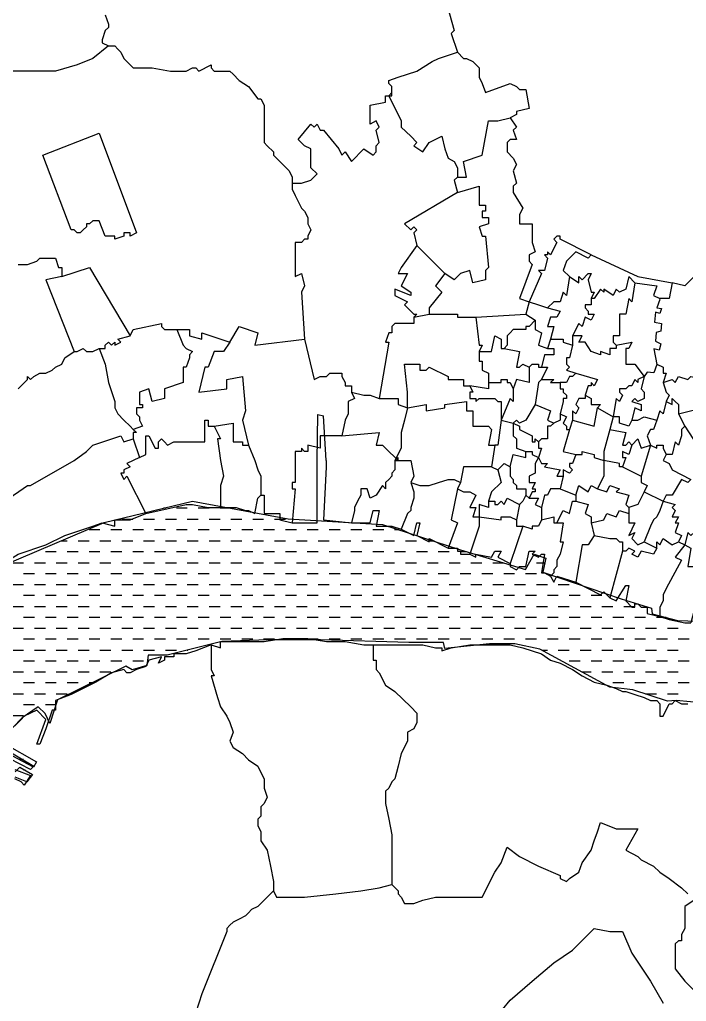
# Model space of a CAD drawing. Extents: x 10 to 391, y 12 to 253.
# Drawn here: x 100.6 to 161.7, y 75.8 to 165.7 of the extents above; entities that cross this region are included whole.
import ezdxf

# ---------------------------------------------------------------- set-up
doc = ezdxf.new("R2010")
doc.units = 0
doc.header["$LTSCALE"] = 0.5
for name, color, linetype in [('LAYER07', 7, 'CONTINUOUS'), ('LAYER08', 7, 'CONTINUOUS'), ('LAYER09', 7, 'CONTINUOUS')]:
    doc.layers.add(name, color=color, linetype=linetype)

# ---------------------------------------------------------------- blocks, each defined once
blk = doc.blocks.new('BASEPARS-G2')
at = {"layer": 'LAYER09', "color": 7, "linetype": 'CONTINUOUS'}
for p, q in [((114, 121.001066), (113.81269, 121.001066)), ((116, 121.001066), (115, 121.001066)), ((118, 121.001066), (117, 121.001066)), ((119.98043, 121.001066), (119, 121.001066)), ((110, 119.998673), (111, 119.998673)), ((112, 119.998673), (113, 119.998673)), ((114, 119.998673), (115, 119.998673)), ((116, 119.998673), (117, 119.998673)), ((118, 119.998673), (119, 119.998673)), ((120, 119.998673), (121, 119.998673)), ((122, 119.998673), (123, 119.998673)), ((124, 119.998673), (125, 119.998673)), ((108, 119.001394), (107, 119.001394)), ((110, 119.001394), (109, 119.001394)), ((112, 119.001394), (111, 119.001394)), ((114, 119.001394), (113, 119.001394)), ((116, 119.001394), (115, 119.001394)), ((118, 119.001394), (117, 119.001394)), ((120, 119.001394), (119, 119.001394)), ((122, 119.001394), (121, 119.001394)), ((124, 119.001394), (123, 119.001394)), ((126, 119.001394), (125, 119.001394)), ((128, 119.001394), (127, 119.001394)), ((130, 119.001394), (129, 119.001394)), ((132, 119.001394), (131, 119.001394)), ((134, 119.001394), (133, 119.001394)), ((135.430467, 119.001394), (135, 119.001394)), ((104.422995, 117.999001), (105, 117.999001)), ((106, 117.999001), (107, 117.999001)), ((108, 117.999001), (109, 117.999001)), ((110, 117.999001), (111, 117.999001)), ((112, 117.999001), (113, 117.999001)), ((114, 117.999001), (115, 117.999001)), ((116, 117.999001), (117, 117.999001)), ((118, 117.999001), (119, 117.999001)), ((120, 117.999001), (121, 117.999001)), ((122, 117.999001), (123, 117.999001)), ((124, 117.999001), (125, 117.999001)), ((126, 117.999001), (127, 117.999001)), ((128, 117.999001), (129, 117.999001)), ((130, 117.999001), (131, 117.999001)), ((132, 117.999001), (133, 117.999001)), ((134, 117.999001), (135, 117.999001)), ((136, 117.999001), (137, 117.999001)), ((138, 117.999001), (138.498994, 117.999001)), ((104, 117.001722), (103, 117.001722)), ((106, 117.001722), (105, 117.001722)), ((108, 117.001722), (107, 117.001722)), ((110, 117.001722), (109, 117.001722)), ((112, 117.001722), (111, 117.001722)), ((114, 117.001722), (113, 117.001722)), ((116, 117.001722), (115, 117.001722)), ((118, 117.001722), (117, 117.001722)), ((120, 117.001722), (119, 117.001722)), ((122, 117.001722), (121, 117.001722)), ((124, 117.001722), (123, 117.001722)), ((126, 117.001722), (125, 117.001722)), ((128, 117.001722), (127, 117.001722)), ((130, 117.001722), (129, 117.001722)), ((132, 117.001722), (131, 117.001722)), ((134, 117.001722), (133, 117.001722)), ((136, 117.001722), (135, 117.001722)), ((138, 117.001722), (137, 117.001722)), ((140, 117.001722), (139, 117.001722)), ((141.603322, 117.001722), (141, 117.001722)), ((100, 115.999329), (101, 115.999329)), ((102, 115.999329), (103, 115.999329)), ((104, 115.999329), (105, 115.999329)), ((106, 115.999329), (107, 115.999329)), ((108, 115.999329), (109, 115.999329)), ((110, 115.999329), (111, 115.999329)), ((112, 115.999329), (113, 115.999329)), ((114, 115.999329), (115, 115.999329)), ((116, 115.999329), (117, 115.999329)), ((118, 115.999329), (119, 115.999329)), ((120, 115.999329), (121, 115.999329)), ((122, 115.999329), (123, 115.999329)), ((124, 115.999329), (125, 115.999329)), ((126, 115.999329), (127, 115.999329)), ((128, 115.999329), (129, 115.999329)), ((130, 115.999329), (131, 115.999329)), ((132, 115.999329), (133, 115.999329)), ((134, 115.999329), (135, 115.999329)), ((136, 115.999329), (137, 115.999329)), ((138, 115.999329), (139, 115.999329)), ((140, 115.999329), (141, 115.999329)), ((142, 115.999329), (143, 115.999329)), ((144, 115.999329), (144.958245, 115.999329)), ((148, 115.999329), (148.758105, 115.999329)), ((102, 115.00205), (101, 115.00205)), ((104, 115.00205), (103, 115.00205)), ((106, 115.00205), (105, 115.00205)), ((108, 115.00205), (107, 115.00205)), ((110, 115.00205), (109, 115.00205)), ((112, 115.00205), (111, 115.00205)), ((114, 115.00205), (113, 115.00205)), ((116, 115.00205), (115, 115.00205)), ((118, 115.00205), (117, 115.00205)), ((120, 115.00205), (119, 115.00205)), ((122, 115.00205), (121, 115.00205)), ((124, 115.00205), (123, 115.00205)), ((126, 115.00205), (125, 115.00205)), ((128, 115.00205), (127, 115.00205)), ((130, 115.00205), (129, 115.00205)), ((132, 115.00205), (131, 115.00205)), ((134, 115.00205), (133, 115.00205)), ((136, 115.00205), (135, 115.00205)), ((138, 115.00205), (137, 115.00205)), ((140, 115.00205), (139, 115.00205)), ((142, 115.00205), (141, 115.00205)), ((144, 115.00205), (143, 115.00205)), ((146, 115.00205), (145, 115.00205)), ((148, 115.00205), (147, 115.00205)), ((100, 113.999657), (101, 113.999657)), ((102, 113.999657), (103, 113.999657)), ((104, 113.999657), (105, 113.999657)), ((106, 113.999657), (107, 113.999657)), ((108, 113.999657), (109, 113.999657)), ((110, 113.999657), (111, 113.999657)), ((112, 113.999657), (113, 113.999657)), ((114, 113.999657), (115, 113.999657)), ((116, 113.999657), (117, 113.999657)), ((118, 113.999657), (119, 113.999657)), ((120, 113.999657), (121, 113.999657)), ((122, 113.999657), (123, 113.999657)), ((124, 113.999657), (125, 113.999657)), ((126, 113.999657), (127, 113.999657)), ((128, 113.999657), (129, 113.999657)), ((130, 113.999657), (131, 113.999657)), ((132, 113.999657), (133, 113.999657)), ((134, 113.999657), (135, 113.999657)), ((136, 113.999657), (137, 113.999657)), ((138, 113.999657), (139, 113.999657)), ((140, 113.999657), (141, 113.999657)), ((142, 113.999657), (143, 113.999657)), ((144, 113.999657), (145, 113.999657)), ((146, 113.999657), (147, 113.999657)), ((148, 113.999657), (149, 113.999657)), ((150, 113.999657), (151, 113.999657)), ((102, 113.002378), (101, 113.002378)), ((104, 113.002378), (103, 113.002378)), ((106, 113.002378), (105, 113.002378)), ((108, 113.002378), (107, 113.002378)), ((110, 113.002378), (109, 113.002378)), ((112, 113.002378), (111, 113.002378)), ((114, 113.002378), (113, 113.002378)), ((116, 113.002378), (115, 113.002378)), ((118, 113.002378), (117, 113.002378)), ((120, 113.002378), (119, 113.002378)), ((122, 113.002378), (121, 113.002378)), ((124, 113.002378), (123, 113.002378)), ((126, 113.002378), (125, 113.002378)), ((128, 113.002378), (127, 113.002378)), ((130, 113.002378), (129, 113.002378)), ((132, 113.002378), (131, 113.002378)), ((134, 113.002378), (133, 113.002378)), ((136, 113.002378), (135, 113.002378)), ((138, 113.002378), (137, 113.002378)), ((140, 113.002378), (139, 113.002378)), ((142, 113.002378), (141, 113.002378)), ((144, 113.002378), (143, 113.002378)), ((146, 113.002378), (145, 113.002378)), ((148, 113.002378), (147, 113.002378)), ((150, 113.002378), (149, 113.002378)), ((152, 113.002378), (151, 113.002378)), ((154, 113.002378), (153, 113.002378)), ((100, 111.999985), (101, 111.999985)), ((102, 111.999985), (103, 111.999985)), ((104, 111.999985), (105, 111.999985)), ((106, 111.999985), (107, 111.999985)), ((108, 111.999985), (109, 111.999985)), ((110, 111.999985), (111, 111.999985)), ((112, 111.999985), (113, 111.999985)), ((114, 111.999985), (115, 111.999985)), ((116, 111.999985), (117, 111.999985)), ((118, 111.999985), (119, 111.999985)), ((120, 111.999985), (121, 111.999985)), ((122, 111.999985), (123, 111.999985)), ((124, 111.999985), (125, 111.999985)), ((126, 111.999985), (127, 111.999985)), ((128, 111.999985), (129, 111.999985)), ((130, 111.999985), (131, 111.999985)), ((132, 111.999985), (133, 111.999985)), ((134, 111.999985), (135, 111.999985)), ((136, 111.999985), (137, 111.999985)), ((138, 111.999985), (139, 111.999985)), ((140, 111.999985), (141, 111.999985)), ((142, 111.999985), (143, 111.999985)), ((144, 111.999985), (145, 111.999985)), ((146, 111.999985), (147, 111.999985)), ((148, 111.999985), (149, 111.999985)), ((150, 111.999985), (151, 111.999985)), ((152, 111.999985), (153, 111.999985)), ((154, 111.999985), (155, 111.999985)), ((156, 111.999985), (157, 111.999985)), ((102, 111.002706), (101, 111.002706)), ((104, 111.002706), (103, 111.002706)), ((106, 111.002706), (105, 111.002706)), ((108, 111.002706), (107, 111.002706)), ((110, 111.002706), (109, 111.002706)), ((112, 111.002706), (111, 111.002706)), ((114, 111.002706), (113, 111.002706)), ((116, 111.002706), (115, 111.002706)), ((118, 111.002706), (117, 111.002706)), ((120, 111.002706), (119, 111.002706)), ((122, 111.002706), (121, 111.002706)), ((124, 111.002706), (123, 111.002706)), ((126, 111.002706), (125, 111.002706)), ((128, 111.002706), (127, 111.002706)), ((130, 111.002706), (129, 111.002706)), ((132, 111.002706), (131, 111.002706)), ((134, 111.002706), (133, 111.002706)), ((136, 111.002706), (135, 111.002706)), ((138, 111.002706), (137, 111.002706)), ((140, 111.002706), (139, 111.002706)), ((142, 111.002706), (141, 111.002706)), ((144, 111.002706), (143, 111.002706)), ((146, 111.002706), (145, 111.002706)), ((148, 111.002706), (147, 111.002706)), ((150, 111.002706), (149, 111.002706)), ((152, 111.002706), (151, 111.002706)), ((154, 111.002706), (153, 111.002706)), ((156, 111.002706), (155, 111.002706)), ((158, 111.002706), (157, 111.002706)), ((159.881518, 111.002706), (159, 111.002706)), ((100, 110.000312), (101, 110.000312)), ((102, 110.000312), (103, 110.000312)), ((104, 110.000312), (105, 110.000312)), ((106, 110.000312), (107, 110.000312)), ((108, 110.000312), (109, 110.000312)), ((110, 110.000312), (111, 110.000312)), ((112, 110.000312), (113, 110.000312)), ((114, 110.000312), (115, 110.000312)), ((116, 110.000312), (117, 110.000312)), ((118, 110.000312), (119, 110.000312)), ((120, 110.000312), (121, 110.000312)), ((122, 110.000312), (123, 110.000312)), ((124, 110.000312), (125, 110.000312)), ((126, 110.000312), (127, 110.000312)), ((128, 110.000312), (129, 110.000312)), ((130, 110.000312), (131, 110.000312)), ((132, 110.000312), (133, 110.000312)), ((134, 110.000312), (135, 110.000312)), ((136, 110.000312), (137, 110.000312)), ((138, 110.000312), (139, 110.000312)), ((140, 110.000312), (141, 110.000312)), ((142, 110.000312), (143, 110.000312)), ((144, 110.000312), (145, 110.000312)), ((146, 110.000312), (147, 110.000312)), ((148, 110.000312), (149, 110.000312)), ((150, 110.000312), (151, 110.000312)), ((152, 110.000312), (153, 110.000312)), ((154, 110.000312), (155, 110.000312)), ((156, 110.000312), (157, 110.000312)), ((158, 110.000312), (159, 110.000312)), ((160, 110.000312), (161, 110.000312)), ((102, 109.003033), (101, 109.003033)), ((104, 109.003033), (103, 109.003033)), ((106, 109.003033), (105, 109.003033)), ((108, 109.003033), (107, 109.003033)), ((110, 109.003033), (109, 109.003033)), ((112, 109.003033), (111, 109.003033)), ((114, 109.003033), (113, 109.003033)), ((116, 109.003033), (115, 109.003033)), ((118, 109.003033), (117, 109.003033)), ((120, 109.003033), (119, 109.003033)), ((122, 109.003033), (121, 109.003033)), ((124, 109.003033), (123, 109.003033)), ((126, 109.003033), (125, 109.003033)), ((128, 109.003033), (127, 109.003033)), ((130, 109.003033), (129, 109.003033)), ((132, 109.003033), (131, 109.003033)), ((134, 109.003033), (133, 109.003033)), ((136, 109.003033), (135, 109.003033)), ((138, 109.003033), (137, 109.003033)), ((140, 109.003033), (139, 109.003033)), ((142, 109.003033), (141, 109.003033)), ((144, 109.003033), (143, 109.003033)), ((146, 109.003033), (145, 109.003033)), ((148, 109.003033), (147, 109.003033)), ((150, 109.003033), (149, 109.003033)), ((152, 109.003033), (151, 109.003033)), ((154, 109.003033), (153, 109.003033)), ((156, 109.003033), (155, 109.003033)), ((158, 109.003033), (157, 109.003033)), ((160, 109.003033), (159, 109.003033)), ((162, 109.003033), (161, 109.003033)), ((100, 108.00064), (101, 108.00064)), ((102, 108.00064), (103, 108.00064)), ((104, 108.00064), (105, 108.00064)), ((106, 108.00064), (107, 108.00064)), ((108, 108.00064), (109, 108.00064)), ((110, 108.00064), (111, 108.00064)), ((112, 108.00064), (113, 108.00064)), ((114, 108.00064), (115, 108.00064)), ((116, 108.00064), (116.047601, 108.00064)), ((148.481938, 108.00064), (149, 108.00064)), ((150, 108.00064), (151, 108.00064)), ((152, 108.00064), (153, 108.00064)), ((154, 108.00064), (155, 108.00064)), ((156, 108.00064), (157, 108.00064)), ((158, 108.00064), (159, 108.00064)), ((160, 108.00064), (161, 108.00064)), ((102, 107.003361), (101, 107.003361)), ((104, 107.003361), (103, 107.003361)), ((106, 107.003361), (105, 107.003361)), ((108, 107.003361), (107, 107.003361)), ((110, 107.003361), (109, 107.003361)), ((112, 107.003361), (111, 107.003361)), ((152, 107.003361), (151, 107.003361)), ((154, 107.003361), (153, 107.003361)), ((156, 107.003361), (155, 107.003361)), ((158, 107.003361), (157, 107.003361)), ((160, 107.003361), (159, 107.003361)), ((162, 107.003361), (161, 107.003361)), ((100, 106.000968), (101, 106.000968)), ((102, 106.000968), (103, 106.000968)), ((104, 106.000968), (105, 106.000968)), ((106, 106.000968), (107, 106.000968)), ((108, 106.000968), (109, 106.000968)), ((152.148828, 106.000968), (153, 106.000968)), ((154, 106.000968), (155, 106.000968)), ((156, 106.000968), (157, 106.000968)), ((158, 106.000968), (159, 106.000968)), ((160, 106.000968), (161, 106.000968)), ((102, 104.998575), (101, 104.998575)), ((104, 104.998575), (103, 104.998575)), ((106, 104.998575), (105, 104.998575)), ((107.256269, 104.998575), (107, 104.998575)), ((154, 104.998575), (153.989945, 104.998575)), ((156, 104.998575), (155, 104.998575)), ((158, 104.998575), (157, 104.998575)), ((160, 104.998575), (159, 104.998575)), ((162, 104.998575), (161, 104.998575)), ((100, 104.001296), (101, 104.001296)), ((102, 104.001296), (103, 104.001296)), ((104, 104.001296), (105, 104.001296)), ((158, 104.001296), (159, 104.001296)), ((160, 104.001296), (161, 104.001296)), ((102, 102.998903), (101, 102.998903)), ((103.962716, 102.998903), (103, 102.998903)), ((100, 102.001624), (101, 102.001624)), ((100.571993, 98.002279), (101, 98.002279)), ((101.160128, 96.999886), (101, 96.999886))]:
    blk.add_line(p, q, dxfattribs=at)

msp = doc.modelspace()

# ---------------------------------------------------------------- linework, layer by layer
at = {"layer": 'LAYER07', "color": 7, "linetype": 'CONTINUOUS'}
for points in [[(127.908043, 125.358353), (127.975426, 129.578674)], [(127.975189, 129.573868), (128.473251, 129.44281)], [(128.716599, 125.358353), (128.480774, 129.453629)], [(125.625, 119.650002), (127.900002, 119.650002), (127.900002, 125.349998), (127.908241, 125.349998)], [(127.909126, 125.349785), (127.907112, 125.362877)], [(128.717484, 125.361008), (128.719498, 124.738113)], [(128.719193, 124.742332), (128.475006, 119.925003), (131.050003, 119.650002)], [(119.050003, 121.074997), (120.474998, 121.074997), (121.324997, 120.775002), (121.625, 120.775002), (122.199997, 120.5), (122.474998, 121.925003), (122.75, 122.199997)], [(122.75, 122.199997), (123.050003, 122.199997), (123.050003, 120.5), (124.474998, 120.5), (124.474998, 119.925003), (125.625, 119.650002)], [(91.349998, 112.5), (92.775002, 113.349998), (93.650002, 113.925003), (94.775002, 114.5), (95.925003, 115.074997), (97.074997, 115.349998), (97.925003, 115.349998), (99.625, 116.224998), (100.5, 116.775002), (103.050003, 117.650002), (104.775002, 118.5), (107.349998, 119.349998), (108.199997, 119.650002), (109.349998, 119.349998), (109.349998, 119.925003), (109.900002, 119.925003), (110.775002, 119.925003), (112.199997, 120.5)], [(112.199997, 120.5), (115.900002, 121.349998), (116.474998, 121.349998), (117.900002, 121.074997), (119.050003, 121.074997)], [(131.050003, 119.650002), (132.75, 119.650002), (133.050003, 120.775002), (133.600006, 120.775002), (133.324997, 119.349998), (134.75, 119.349998), (135.600006, 119.074997)], [(135.600006, 119.074997), (136.75, 118.5), (137.024994, 119.650002), (137.324997, 119.650002), (137.024994, 118.5), (138.175003, 117.925003), (138.175003, 118.224998), (139.899994, 117.349998)], [(139.899994, 117.349998), (140.75, 117.349998), (140.75, 117.074997), (141.024994, 117.074997), (141.024994, 116.775002), (141.899994, 116.775002)], [(141.899994, 116.775002), (142.449997, 116.5), (142.449997, 116.775002), (143.875, 116.5), (144.175003, 117.074997), (144.75, 117.074997), (144.449997, 116.5), (145.600006, 115.925003)], [(145.600006, 115.925003), (145.600006, 115.650002), (146.175003, 115.349998), (146.449997, 115.650002), (147.024994, 115.650002), (147.324997, 117.074997), (147.875, 117.074997), (147.600006, 116.775002), (148.175003, 116.5), (148.449997, 116.775002), (148.75, 116.775002), (148.449997, 115.074997), (148.75, 115.074997), (149.300003, 114.775002)], [(149.300003, 114.775002), (149.600006, 114.224998), (149.875, 114.775002), (151.600006, 114.224998)], [(151.600006, 114.224998), (153.875, 113.074997), (154.175003, 113.349998), (154.449997, 113.074997), (154.725006, 112.800003)], [(154.725006, 112.800003), (155.300003, 112.5), (156.175003, 113.925003), (156.449997, 113.925003), (156.175003, 112.5), (156.725006, 111.925003), (157.024994, 111.925003), (157.024994, 112.224998), (157.300003, 112.224998), (157.600006, 111.925003), (157.875, 111.925003), (158.149994, 111.925003), (158.149994, 111.349998), (159.300003, 111.074997), (160.149994, 110.800003), (161.600006, 110.5), (162.149994, 110.5)], [(118.199997, 108.5), (119.050003, 108.224998), (119.050003, 108.800003), (121.324997, 108.800003), (123.050003, 108.800003), (124.75, 109.074997), (127.050003, 109.074997), (128.75, 108.800003), (130.475006, 108.800003), (132.175003, 108.5), (133.050003, 108.5)], [(118.199997, 108.5), (116.775002, 107.925003), (115.900002, 107.650002), (114.775002, 107.650002), (114.775002, 107.375), (113.900002, 107.375), (113.900002, 107.074997), (113.349998, 106.800003), (113.625, 107.375), (112.474998, 107.074997), (112.199997, 106.5), (111.349998, 106.224998), (110.775002, 105.925003), (110.474998, 105.925003), (110.199997, 106.224998), (109.050003, 105.925003), (107.625, 105.074997), (106.474998, 104.5), (105.349998, 103.949997), (103.925003, 103.375), (103.925003, 102.5), (103.625, 102.5), (103.050003, 100.800003), (102.5, 99.375), (102.199997, 99.375), (103.050003, 101.650002), (102.199997, 102.5), (101.625, 102.224998), (101.050003, 101.949997), (100.775002, 101.650002), (100.199997, 101.074997)], [(133.050003, 108.5), (134.475006, 108.5), (135.600006, 108.5), (136.475006, 108.5), (137.600006, 108.5), (138.75, 108.224998), (139.324997, 108.224998), (139.324997, 107.925003), (140.175003, 108.224998), (141.899994, 108.5), (143.600006, 108.5), (145.024994, 108.5), (145.600006, 108.5), (146.75, 108.224998), (147.600006, 107.925003), (148.449997, 107.650002), (149.300003, 107.074997), (150.175003, 106.800003), (151.300003, 106.224998), (152.175003, 105.650002), (153.300003, 105.074997), (154.449997, 104.800003), (155.300003, 104.5), (155.875, 104.224998), (156.175003, 104.224998), (157.024994, 103.949997), (157.875, 103.650002), (158.449997, 103.375), (159.024994, 103.375), (159.300003, 103.074997), (159.300003, 102.5), (159.300003, 102.224998), (159.300003, 101.949997), (159.600006, 101.949997), (160.149994, 103.074997), (160.449997, 103.074997), (160.725006, 103.375), (161.300003, 103.074997), (161.875, 103.074997)], [(99.074997, 99.074997), (101.925003, 97.375), (101.625, 97.074997), (98.775002, 98.525002)], [(100.199997, 97.074997), (101.625, 96.525002), (101.050003, 95.650002), (100.775002, 95.949997), (100.199997, 96.224998)]]:
    msp.add_lwpolyline(points, dxfattribs=at)
at = {"layer": 'LAYER08', "color": 7, "linetype": 'CONTINUOUS'}
for p, q in [((147.324997, 139.899994), (147.024994, 138.774994)), ((136.75, 138.475006), (138.175003, 138.774994)), ((149.300003, 136.475006), (149.024994, 135.625)), ((161.024994, 129.625), (164.449997, 130.5)), ((153.600006, 130.199997), (155.024994, 129.350006)), ((151.300003, 129.050003), (151.024994, 128.199997)), ((155.024994, 129.350006), (154.725006, 128.199997)), ((158.449997, 126.775002), (157.600006, 123.925003)), ((141.024994, 123.349998), (140.75, 122.775002)), ((150.449997, 123.925003), (150.175003, 122.775002)), ((150.175003, 122.775002), (151.600006, 122.199997)), ((157.875, 122.5), (159.600006, 121.650002)), ((151.600006, 122.199997), (151.600006, 121.650002)), ((157.875, 117.925003), (159.024994, 117.349998)), ((155.875, 117.074997), (154.725006, 112.800003))]:
    msp.add_line(p, q, dxfattribs=at)
for points in [[(133.899994, 184.725006), (135.324997, 181.875), (135.899994, 181.024994), (136.75, 177.600006), (139.024994, 169.899994), (140.449997, 164.75), (140.175003, 164.475006), (140.75, 162.75)], [(108.474998, 166.175003), (108.775002, 165.324997), (108.775002, 165.024994), (108.474998, 164.75), (108.199997, 163.899994), (108.199997, 163.600006), (108.775002, 163.324997)], [(108.775002, 163.324997), (107.349998, 162.175003), (105.925003, 161.600006), (103.925003, 161.024994), (101.349998, 161.024994), (99.074997, 161.024994)], [(108.775002, 163.324997), (109.349998, 163.324997), (109.625, 163.024994), (109.900002, 162.75), (110.199997, 162.175003), (110.775002, 161.600006), (111.050003, 161.324997), (112.775002, 161.324997), (114.474998, 161.024994), (115.900002, 161.024994), (116.474998, 161.324997), (116.775002, 161.324997), (117.050003, 161.024994), (118.199997, 161.600006), (118.199997, 161.324997), (118.474998, 161.024994), (118.775002, 161.024994), (119.324997, 161.024994), (119.900002, 161.024994), (120.199997, 160.75), (120.75, 160.175003), (121.625, 159.600006), (122.474998, 158.475006), (122.75, 158.475006), (123.050003, 157.899994), (123.050003, 157.600006), (123.050003, 157.324997), (123.050003, 157.050003), (123.050003, 156.75), (123.050003, 156.475006), (123.050003, 156.175003), (123.050003, 155.899994), (123.050003, 155.625), (123.050003, 155.050003), (123.050003, 154.475006), (123.324997, 154.175003), (123.900002, 153.625), (123.900002, 153.324997), (124.474998, 152.75), (125.050003, 152.175003), (125.324997, 151.899994), (125.625, 151.324997), (125.625, 150.75), (125.625, 150.199997), (125.900002, 149.625), (126.474998, 148.475006), (126.75, 148.199997), (127.050003, 147.625), (127.050003, 147.050003), (127.324997, 146.475006), (127.050003, 145.899994), (127.050003, 145.625), (126.75, 145.625), (126.474998, 145.324997), (126.175003, 145.324997), (125.900002, 145.324997), (125.900002, 142.199997), (126.474998, 142.475006), (126.75, 141.350006), (126.474998, 140.774994), (126.75, 136.475006)], [(134.475006, 158.75), (134.75, 159.050003), (134.75, 159.324997), (134.75, 159.600006), (134.475006, 159.899994), (134.475006, 160.175003), (135.324997, 160.475006), (137.024994, 161.024994), (138.449997, 161.899994), (139.024994, 162.175003), (140.75, 162.75)], [(140.75, 162.75), (141.324997, 162.175003), (141.600006, 162.175003), (142.175003, 161.899994), (142.75, 161.324997), (142.75, 160.475006), (143.024994, 159.899994), (143.324997, 159.050003), (145.600006, 159.899994), (146.175003, 159.600006), (146.449997, 159.324997), (147.024994, 159.324997), (147.324997, 157.600006), (146.175003, 157.324997), (146.175003, 157.050003), (145.600006, 156.75)], [(125.625, 150.75), (126.474998, 150.75), (127.324997, 151.050003), (127.900002, 151.625), (127.324997, 152.175003), (127.324997, 153.324997), (127.324997, 153.899994), (126.75, 154.175003), (126.175003, 154.75), (127.324997, 156.175003), (127.625, 155.899994), (127.900002, 156.175003), (128.175003, 155.625), (128.475006, 155.625), (129.899994, 153.899994), (130.175003, 153.324997), (130.475006, 153.625), (131.050003, 152.75), (132.175003, 153.899994), (133.050003, 153.324997), (133.324997, 153.625), (133.324997, 154.175003), (133.600006, 154.475006), (133.324997, 155.625), (133.600006, 155.899994), (133.324997, 156.475006), (132.75, 156.175003), (132.75, 157.899994), (134.175003, 158.175003), (134.175003, 158.75), (134.75, 158.75), (134.75, 159.050003), (134.475006, 158.75), (135.600006, 156.475006), (135.600006, 156.175003), (135.600006, 155.899994), (136.475006, 155.050003), (137.024994, 154.475006), (136.75, 154.175003), (137.600006, 153.625), (138.175003, 154.475006), (139.324997, 155.050003), (139.600006, 153.899994), (139.899994, 153.050003), (140.449997, 152.75), (140.75, 152.175003), (140.75, 151.625), (140.75, 151.324997)], [(140.75, 151.324997), (141.600006, 151.324997), (141.324997, 152.75), (143.024994, 153.324997), (143.600006, 156.475006), (144.449997, 156.475006), (145.600006, 156.75), (146.175003, 155.899994), (145.875, 155.625), (146.175003, 154.75), (145.875, 154.75), (145.600006, 154.75), (145.324997, 154.475006), (145.324997, 154.175003), (145.324997, 153.625), (145.875, 153.050003), (146.175003, 152.475006), (145.875, 151.899994), (146.175003, 150.75), (145.875, 150.475006), (145.875, 149.899994), (146.75, 148.475006), (146.449997, 147.899994), (146.449997, 147.050003), (147.600006, 147.050003), (147.600006, 145.324997), (147.875, 144.475006), (147.324997, 144.199997), (147.324997, 143.625), (147.600006, 143.324997), (146.449997, 140.199997), (147.324997, 139.899994)], [(140.75, 151.324997), (140.449997, 151.050003), (140.75, 149.899994)], [(140.75, 149.899994), (142.75, 150.475006), (142.75, 148.75), (143.324997, 148.75), (143.324997, 148.199997), (143.024994, 148.199997), (143.024994, 147.625), (143.600006, 147.625), (143.600006, 147.050003), (142.75, 146.75), (143.024994, 145.899994), (143.324997, 145.899994), (143.600006, 143.050003), (143.324997, 142.774994), (143.324997, 141.899994), (142.175003, 141.625), (141.899994, 142.774994), (141.024994, 142.475006), (140.449997, 141.899994), (139.600006, 142.475006)], [(140.75, 149.899994), (135.899994, 147.050003), (136.475006, 146.475006), (136.75, 146.75), (137.024994, 146.475006), (136.75, 146.199997), (137.024994, 145.050003), (139.600006, 142.475006)], [(168.725006, 146.475006), (164.725006, 148.199997), (163.024994, 142.774994), (162.725006, 142.475006), (162.149994, 141.899994), (161.600006, 141.350006), (160.449997, 141.625)], [(153.024994, 144.199997), (150.175003, 145.625), (150.175003, 145.899994), (149.875, 145.899994), (149.600006, 145.625), (149.875, 145.324997), (149.300003, 144.199997), (149.024994, 144.475006), (149.024994, 144.199997), (148.75, 144.199997), (149.024994, 143.899994), (148.75, 142.774994), (148.449997, 142.774994), (148.175003, 142.774994), (148.449997, 142.475006), (147.324997, 139.899994)], [(137.024994, 145.050003), (135.600006, 143.050003), (135.324997, 142.475006), (136.175003, 142.475006), (135.600006, 141.350006), (136.475006, 140.774994), (136.475006, 140.475006), (135.024994, 141.050003), (135.024994, 140.475006), (136.175003, 139.899994), (135.899994, 139.625), (136.75, 138.774994), (137.024994, 138.774994), (136.75, 138.475006)], [(100.5, 143.324997), (101.349998, 143.324997), (102.199997, 143.625), (102.5, 143.899994), (103.925003, 143.899994), (104.199997, 143.050003), (104.5, 143.050003), (104.5, 142.199997)], [(153.024994, 144.199997), (152.725006, 143.899994), (151.600006, 144.475006), (150.75, 143.625), (150.449997, 142.774994), (151.024994, 142.199997)], [(153.024994, 144.199997), (157.300003, 142.199997), (160.449997, 141.625)], [(104.5, 142.199997), (107.050003, 143.050003), (110.775002, 136.774994), (111.050003, 137.350006), (113.625, 137.899994), (113.625, 137.625), (113.900002, 137.350006), (115.050003, 137.350006), (116.199997, 137.350006), (116.199997, 136.774994), (117.324997, 136.475006), (117.324997, 137.050003), (119.900002, 136.199997), (120.75, 137.625), (122.474998, 137.050003), (122.199997, 135.925003), (126.75, 136.475006)], [(104.5, 142.199997), (103.050003, 141.899994), (105.625, 135.350006)], [(139.600006, 142.475006), (138.75, 141.350006), (139.324997, 140.774994), (138.175003, 139.350006), (138.175003, 138.774994)], [(151.024994, 142.199997), (150.75, 140.475006), (150.449997, 140.774994), (150.175003, 139.899994), (149.600006, 139.899994), (149.024994, 139.350006), (150.175003, 139.050003), (149.875, 138.475006), (149.300003, 138.475006), (149.024994, 137.625), (149.600006, 137.625), (149.300003, 136.475006)], [(151.024994, 142.199997), (151.875, 141.625), (151.875, 142.199997), (152.175003, 141.899994), (152.725006, 142.475006), (153.024994, 142.475006), (152.725006, 141.899994), (153.024994, 140.774994), (153.300003, 140.774994), (153.024994, 140.199997), (153.024994, 139.625), (152.449997, 139.625), (152.449997, 139.350006), (152.725006, 139.050003), (152.725006, 138.774994), (153.300003, 138.774994), (153.024994, 138.199997), (152.449997, 138.475006), (152.175003, 137.625), (151.875, 137.899994), (151.300003, 136.774994), (151.300003, 135.925003)], [(157.024994, 141.625), (156.449997, 142.199997), (156.175003, 141.050003), (155.600006, 140.774994), (155.300003, 141.050003), (155.024994, 140.475006), (154.175003, 141.050003), (154.175003, 140.774994), (153.875, 141.050003), (153.300003, 140.199997), (153.024994, 140.199997)], [(157.024994, 141.625), (156.725006, 139.899994), (156.449997, 140.199997), (156.175003, 138.774994), (155.600006, 138.774994), (155.600006, 136.774994), (155.024994, 136.774994), (155.024994, 136.199997), (155.300003, 135.925003)], [(157.024994, 141.625), (159.024994, 141.350006), (158.725006, 140.475006), (159.300003, 140.199997)], [(160.449997, 141.625), (160.149994, 140.199997), (159.600006, 140.199997), (159.300003, 140.199997)], [(147.324997, 139.899994), (148.175003, 139.625), (149.024994, 139.350006)], [(159.317444, 140.112289), (159.038971, 139.337082), (159.45668, 139.272491), (159.317444, 138.820297), (158.899734, 138.949493), (158.830124, 138.04509), (159.45668, 137.915894), (159.387054, 137.205307), (158.96936, 137.076096), (158.899734, 136.300903), (159.387054, 136.042511), (159.247818, 135.461105), (158.760498, 135.590302), (159.038971, 134.169113), (158.760498, 133.393921), (158.133942, 133.458527), (157.876175, 133.05014)], [(136.75, 138.475006), (136.75, 137.899994), (135.024994, 137.899994), (134.75, 137.625), (134.75, 137.050003), (134.475006, 137.050003), (134.175003, 136.199997), (134.475006, 136.199997), (133.600006, 131.050003)], [(138.175003, 138.774994), (140.75, 138.774994), (140.75, 138.475006), (142.449997, 138.475006), (142.75, 135.925003), (143.024994, 135.925003), (142.75, 135.350006), (142.75, 134.475006), (143.024994, 134.475006), (143.024994, 133.625), (143.600006, 133.350006), (143.600006, 132.5), (143.600006, 131.925003), (141.899994, 132.199997)], [(142.449997, 138.475006), (147.024994, 138.774994), (147.875, 138.199997), (147.324997, 137.625), (147.024994, 137.625), (147.024994, 137.350006), (146.449997, 137.350006), (146.175003, 137.350006), (145.875, 137.350006), (145.600006, 137.050003), (145.324997, 136.774994), (145.324997, 136.475006), (145.324997, 135.925003), (145.024994, 135.625)], [(147.875, 138.199997), (147.875, 137.350006), (148.449997, 137.050003), (148.175003, 135.925003), (149.024994, 135.625), (149.600006, 135.625), (149.600006, 135.050003), (148.75, 135.050003), (148.449997, 133.925003)], [(107.925003, 135.625), (108.474998, 135.625), (108.474998, 135.925003), (108.775002, 136.199997), (109.050003, 135.925003), (109.349998, 136.199997), (109.349998, 135.925003), (109.900002, 136.199997), (109.625, 136.475006), (110.775002, 136.774994)], [(115.050003, 137.350006), (115.625, 135.925003), (115.900002, 135.625), (116.474998, 135.350006), (116.199997, 135.050003), (116.199997, 134.774994), (115.900002, 133.925003), (115.625, 133.925003), (115.625, 132.5), (113.900002, 131.925003), (113.900002, 131.625), (113.900002, 131.050003), (112.775002, 130.774994), (112.474998, 131.925003), (111.625, 131.625), (111.625, 130.5), (111.900002, 130.5), (111.900002, 130.199997), (111.349998, 130.199997), (111.349998, 129.625), (111.625, 129.350006), (111.625, 129.050003), (111.900002, 128.5), (111.050003, 128.199997)], [(142.75, 135.350006), (143.875, 135.350006), (144.175003, 136.774994), (144.75, 136.475006), (144.75, 135.625), (145.024994, 135.625)], [(155.300003, 135.925003), (155.300003, 135.625), (154.725006, 135.625), (154.725006, 135.050003), (153.875, 135.350006), (153.875, 135.050003), (153.024994, 135.350006), (152.449997, 136.199997), (151.875, 136.199997), (152.175003, 136.774994), (151.300003, 136.774994)], [(119.900002, 136.199997), (119.324997, 135.350006), (118.474998, 135.350006), (117.900002, 133.925003), (117.625, 133.925003), (117.050003, 131.625), (119.625, 131.925003), (119.625, 132.774994), (121.050003, 133.050003), (121.324997, 129.925003), (121.050003, 129.050003), (121.625, 126.775002)], [(126.75, 136.475006), (127.625, 132.774994), (128.175003, 133.050003), (128.475006, 133.050003), (128.75, 133.050003), (129.050003, 133.350006), (129.324997, 133.350006), (129.600006, 133.350006), (129.899994, 133.350006), (130.175003, 133.350006), (130.175003, 133.050003), (130.475006, 132.5), (130.475006, 132.199997), (131.050003, 132.199997), (131.050003, 131.625)], [(149.300003, 136.475006), (150.449997, 136.475006), (150.449997, 136.199997), (151.300003, 135.925003)], [(151.300003, 135.925003), (151.024994, 134.774994), (150.75, 134.774994), (150.75, 134.199997), (151.024994, 133.925003), (150.75, 133.625), (151.600006, 133.350006)], [(155.300003, 135.925003), (156.725006, 136.199997), (156.449997, 135.625), (156.175003, 135.625), (156.175003, 134.199997), (157.024994, 134.199997), (157.875, 133.050003)], [(100.5, 131.925003), (100.775002, 132.199997), (101.349998, 132.774994), (101.349998, 133.050003), (101.625, 132.774994), (101.925003, 133.050003), (102.5, 133.350006), (103.050003, 133.350006), (103.625, 133.625), (103.925003, 133.925003), (104.5, 134.199997), (104.775002, 134.774994), (105.625, 135.350006)], [(105.625, 135.350006), (105.925003, 135.350006), (106.474998, 135.625), (106.775002, 135.350006), (107.349998, 135.350006), (107.925003, 135.625), (108.474998, 134.199997), (108.775002, 132.5), (109.349998, 130.774994), (109.349998, 130.199997), (109.625, 129.625), (110.199997, 129.050003), (110.775002, 128.5), (111.050003, 128.199997)], [(145.024994, 135.625), (146.449997, 135.350006), (146.175003, 133.925003), (146.449997, 133.925003), (146.75, 134.199997), (147.324997, 133.925003)], [(136.175003, 130.199997), (136.175003, 131.625), (135.899994, 134.199997), (137.324997, 134.199997), (137.324997, 133.625), (137.899994, 133.625), (138.175003, 133.925003), (139.899994, 133.050003), (139.899994, 132.774994), (140.449997, 132.774994), (140.75, 132.774994), (141.324997, 132.774994), (141.324997, 132.199997), (141.899994, 132.199997)], [(147.324997, 133.925003), (147.600006, 134.199997), (148.175003, 134.199997), (148.175003, 133.925003), (148.449997, 133.925003)], [(159.024994, 134.199997), (159.600006, 133.925003), (159.600006, 133.350006), (159.875, 133.350006), (159.600006, 132.5)], [(159.600006, 132.5), (160.449997, 132.774994), (160.725006, 132.5), (161.024994, 133.050003), (161.875, 132.774994), (162.149994, 133.050003), (163.574997, 132.774994), (163.574997, 134.199997), (164.149994, 134.199997), (164.149994, 133.625), (165.024994, 133.925003)], [(147.324997, 133.925003), (147.324997, 132.5), (146.175003, 132.774994), (145.875, 131.925003)], [(148.449997, 133.925003), (149.024994, 133.925003), (148.449997, 132.774994), (149.600006, 132.774994), (149.300003, 132.5), (150.175003, 132.5)], [(151.600006, 133.350006), (151.300003, 133.050003), (151.024994, 133.050003), (150.75, 132.5), (150.175003, 132.5), (150.175003, 131.925003), (150.449997, 131.925003), (150.449997, 131.625), (150.75, 131.350006), (150.75, 131.050003), (150.449997, 131.050003), (150.449997, 130.774994), (150.175003, 129.625)], [(151.600006, 133.350006), (153.600006, 132.774994), (153.300003, 132.199997), (153.024994, 132.5), (153.024994, 132.199997), (152.725006, 132.199997), (152.449997, 131.350006)], [(157.875, 133.050003), (157.300003, 132.774994), (157.300003, 132.5), (157.024994, 132.774994), (156.725006, 132.199997), (156.449997, 132.199997), (156.175003, 131.925003), (155.600006, 131.925003), (155.600006, 131.625), (155.875, 131.350006), (155.600006, 130.774994), (155.300003, 131.050003), (155.024994, 129.350006)], [(157.875, 133.050003), (157.600006, 131.925003), (157.875, 131.625), (157.875, 131.050003), (157.300003, 130.774994), (157.024994, 131.050003), (156.725006, 130.774994), (157.600006, 130.5), (157.600006, 129.925003), (157.024994, 130.199997), (156.725006, 129.050003), (156.449997, 128.5), (155.600006, 128.774994), (155.600006, 129.350006), (155.024994, 129.350006)], [(141.899994, 132.199997), (142.175003, 131.625), (141.899994, 131.625), (141.899994, 131.050003), (142.449997, 131.050003), (142.449997, 130.774994), (142.75, 131.050003), (143.024994, 131.050003), (143.324997, 131.050003), (143.600006, 131.050003), (143.875, 131.050003), (144.175003, 131.050003), (144.449997, 130.774994), (144.75, 130.774994), (144.75, 130.5), (144.75, 129.925003), (144.75, 129.050003)], [(143.600006, 132.5), (144.75, 132.5), (144.75, 132.774994), (145.324997, 132.774994), (145.324997, 132.5), (145.600006, 132.5), (145.875, 131.925003)], [(148.449997, 132.774994), (148.175003, 132.5), (147.875, 130.5)], [(159.600006, 132.5), (159.875, 131.625), (160.149994, 131.350006), (159.875, 130.774994), (160.449997, 130.5), (160.449997, 131.050003), (160.725006, 130.774994), (161.024994, 130.5), (161.024994, 130.199997), (161.024994, 129.625)], [(131.050003, 131.625), (131.324997, 131.050003), (130.75, 130.774994), (130.75, 129.625), (130.475006, 129.050003), (130.175003, 127.625)], [(131.050003, 131.625), (132.175003, 131.350006), (132.75, 131.350006), (133.600006, 131.050003)], [(145.875, 131.925003), (145.875, 130.774994), (145.600006, 131.050003), (144.75, 129.050003)], [(152.449997, 131.350006), (152.449997, 131.050003), (151.875, 131.050003), (151.600006, 130.5), (151.875, 130.199997), (151.600006, 129.625), (151.300003, 129.925003), (151.300003, 129.050003), (153.300003, 128.5), (153.600006, 130.199997)], [(152.449997, 131.350006), (153.024994, 131.050003), (153.024994, 130.5), (153.875, 130.5), (153.600006, 130.199997)], [(133.600006, 131.050003), (135.324997, 131.050003), (135.324997, 130.5), (136.175003, 130.199997)], [(136.175003, 130.199997), (137.899994, 130.5), (137.899994, 129.925003), (139.600006, 130.199997), (139.600006, 130.5), (141.600006, 130.774994), (141.600006, 129.925003), (142.175003, 129.925003), (142.175003, 128.5), (143.600006, 128.5), (143.875, 128.199997), (143.600006, 126.775002), (144.175003, 126.775002)], [(147.875, 130.5), (147.024994, 129.050003), (146.449997, 128.774994), (146.175003, 129.050003), (145.875, 128.774994)], [(147.875, 130.5), (149.300003, 129.925003), (149.024994, 129.050003), (149.600006, 128.774994)], [(159.875, 130.774994), (159.600006, 129.625), (159.300003, 129.925003), (159.024994, 129.050003)], [(136.175003, 130.199997), (135.899994, 129.050003), (135.600006, 127.925003), (135.600006, 127.074997), (135.600006, 126.5), (135.024994, 125.349998)], [(150.175003, 129.625), (150.175003, 129.050003), (149.600006, 128.774994), (149.300003, 128.5), (149.024994, 128.5), (149.024994, 128.199997), (149.024994, 127.349998), (148.449997, 127.349998), (148.175003, 127.074997), (148.175003, 126.5), (148.449997, 126.5), (148.175003, 125.625)], [(150.175003, 129.625), (150.75, 129.350006), (150.449997, 128.774994), (150.75, 128.5), (150.75, 128.199997), (151.024994, 128.199997), (150.449997, 126.199997), (151.600006, 125.925003), (151.300003, 125.074997), (151.024994, 125.074997), (151.024994, 124.775002), (151.300003, 124.5), (151.024994, 124.199997), (150.449997, 124.5), (150.449997, 123.925003)], [(161.024994, 129.625), (161.600006, 128.5), (162.725006, 126.775002), (163.574997, 126.5)], [(111.625, 125.625), (112.199997, 125.925003), (112.199997, 127.625), (112.474998, 127.625), (113.050003, 126.5), (113.349998, 126.5), (113.349998, 127.074997), (113.625, 127.349998), (113.900002, 127.074997), (114.199997, 126.775002), (114.775002, 127.074997), (117.625, 127.074997), (117.625, 128.199997), (117.625, 129.050003), (117.900002, 129.050003), (117.900002, 128.5), (118.474998, 128.5), (120.199997, 128.774994), (120.199997, 127.074997), (121.050003, 127.074997), (121.050003, 126.775002), (121.625, 126.775002)], [(144.75, 129.050003), (144.449997, 126.775002), (144.175003, 126.775002), (143.875, 124.775002), (144.449997, 124.5)], [(144.75, 129.050003), (145.875, 128.774994), (145.875, 127.625), (146.175003, 127.349998), (146.175003, 126.5), (147.024994, 126.199997)], [(145.875, 128.774994), (146.449997, 128.5), (146.449997, 128.199997), (147.600006, 127.625), (147.600006, 127.074997), (147.875, 127.074997), (147.875, 127.349998), (148.175003, 127.074997)], [(156.725006, 129.050003), (157.300003, 129.050003), (157.875, 129.350006), (159.024994, 129.050003), (158.725006, 128.199997), (158.449997, 128.199997), (158.149994, 127.625), (158.449997, 126.775002)], [(111.050003, 128.199997), (111.349998, 127.925003), (111.050003, 127.925003), (111.050003, 127.349998), (111.625, 125.625)], [(118.474998, 128.5), (119.050003, 127.349998), (118.775002, 127.349998), (119.050003, 125.349998), (119.324997, 123.925003), (119.050003, 123.074997), (119.050003, 122.5), (119.050003, 121.925003), (119.050003, 121.074997)], [(130.175003, 127.625), (133.600006, 127.925003), (133.324997, 126.775002), (133.899994, 126.775002), (134.175003, 126.5), (135.324997, 125.349998), (135.324997, 125.625), (135.024994, 125.349998)], [(154.725006, 128.199997), (154.175003, 126.199997), (154.175003, 125.925003), (154.175003, 125.349998)], [(154.725006, 128.199997), (156.175003, 127.925003), (155.875, 126.775002), (156.175003, 126.775002), (156.449997, 127.074997), (156.725006, 126.775002)], [(161.600006, 128.5), (161.300003, 128.199997), (161.300003, 127.625), (161.024994, 126.775002), (160.725006, 127.074997), (160.449997, 125.925003), (159.875, 125.925003)], [(93.650002, 127.349998), (96.775002, 125.349998), (96.199997, 124.199997), (97.349998, 122.775002), (96.775002, 121.925003), (95.349998, 120.775002), (96.199997, 119.925003), (96.5, 120.199997), (96.775002, 119.925003), (101.349998, 123.074997), (101.625, 123.074997), (105.625, 125.349998), (106.775002, 126.199997), (107.349998, 126.775002), (109.900002, 127.625), (110.199997, 127.074997), (111.050003, 127.349998)], [(121.625, 126.775002), (122.199997, 125.349998), (122.474998, 124.5), (122.75, 123.925003), (122.75, 123.074997), (122.75, 122.199997)], [(128.175003, 126.5), (127.050003, 126.775002), (127.050003, 126.199997), (126.75, 126.199997), (126.474998, 126.5), (126.474998, 126.199997), (125.900002, 126.199997), (125.900002, 123.349998), (125.625, 123.349998), (125.625, 123.074997), (125.625, 122.775002), (125.900002, 122.775002), (125.625, 119.650002)], [(130.175003, 127.625), (128.175003, 127.625), (128.175003, 126.5), (128.175278, 126.49894)], [(156.725006, 126.775002), (156.449997, 125.925003), (155.875, 126.199997), (155.875, 125.625), (156.175003, 125.625), (155.875, 124.775002)], [(156.725006, 126.775002), (157.300003, 127.349998), (157.600006, 126.5), (158.449997, 126.775002)], [(158.449997, 126.775002), (159.024994, 126.5), (159.024994, 126.775002), (159.600006, 126.775002), (159.600006, 126.5), (159.875, 125.925003)], [(145.600006, 124.775002), (145.875, 125.925003), (147.024994, 125.625), (147.024994, 126.199997)], [(147.024994, 126.199997), (147.600006, 126.199997), (147.600006, 125.925003), (148.175003, 125.625)], [(151.600006, 125.925003), (152.175003, 125.925003), (152.175003, 126.199997), (153.300003, 125.925003), (153.300003, 125.625), (154.175003, 125.349998)], [(159.875, 125.925003), (159.600006, 125.349998), (160.149994, 125.074997), (160.449997, 124.5), (162.149994, 123.625)], [(111.625, 125.625), (110.474998, 125.074997), (110.775002, 124.775002), (110.199997, 124.5), (110.199997, 124.199997), (109.900002, 124.199997), (110.199997, 123.625), (110.474998, 123.925003), (112.199997, 120.5)], [(135.024994, 125.349998), (135.024994, 125.074997), (135.024994, 124.775002), (135.024994, 124.5), (134.75, 124.199997), (134.75, 123.925003), (134.475006, 123.625), (134.175003, 123.349998), (134.175003, 123.074997), (134.175003, 122.775002), (133.899994, 123.074997), (133.324997, 122.199997), (132.75, 121.925003), (132.475006, 122.775002), (131.899994, 122.775002), (131.899994, 122.199997), (131.600006, 121.650002), (131.324997, 121.074997), (131.324997, 120.775002), (131.050003, 119.650002)], [(135.024994, 125.349998), (136.475006, 125.349998), (136.75, 123.925003), (136.475006, 123.349998), (136.75, 122.5), (136.75, 121.925003), (136.475006, 121.074997), (136.475006, 120.775002), (136.175003, 120.5), (135.600006, 119.074997)], [(144.449997, 124.5), (145.024994, 125.074997), (145.600006, 124.775002)], [(148.175003, 125.625), (147.875, 125.074997), (147.875, 124.199997), (147.324997, 123.925003), (147.324997, 123.349998), (147.875, 123.349998), (147.600006, 122.775002), (147.875, 122.775002), (147.875, 122.5), (147.600006, 122.5), (147.324997, 121.925003), (147.024994, 122.199997)], [(148.175003, 125.625), (148.449997, 125.074997), (149.024994, 125.074997), (148.75, 124.775002), (150.175003, 124.5), (149.875, 123.925003), (150.449997, 123.925003)], [(154.175003, 125.349998), (154.175003, 124.775002), (154.175003, 124.199997), (154.175003, 123.925003), (153.875, 123.349998), (153.600006, 122.775002)], [(155.875, 124.775002), (155.600006, 124.775002), (155.600006, 125.074997), (154.175003, 125.349998)], [(143.875, 124.775002), (143.024994, 124.775002), (141.324997, 124.775002), (141.024994, 123.349998)], [(144.449997, 124.5), (144.75, 123.349998), (143.875, 122.5), (143.600006, 121.650002), (143.600006, 121.074997), (142.75, 121.349998), (142.75, 120.199997)], [(145.600006, 124.775002), (145.600006, 123.925003), (145.875, 123.625), (145.875, 123.349998), (146.175003, 123.074997), (146.175003, 122.775002), (147.024994, 122.775002), (147.024994, 122.199997)], [(155.875, 124.775002), (157.600006, 123.925003), (157.600006, 123.349998), (158.149994, 123.074997), (157.875, 122.5), (157.300003, 121.349998), (156.449997, 121.074997)], [(136.475006, 123.349998), (137.324997, 123.074997), (138.175003, 123.074997), (139.024994, 123.349998), (139.899994, 123.625), (140.449997, 123.625), (141.024994, 123.349998)], [(162.149994, 123.625), (161.875, 123.349998), (161.300003, 123.625), (160.449997, 122.199997), (159.875, 122.199997), (159.600006, 121.650002)], [(140.75, 122.775002), (140.175003, 119.925003), (140.75, 119.650002), (139.899994, 117.349998)], [(140.75, 122.775002), (141.324997, 122.5), (141.899994, 122.5), (142.449997, 122.199997), (141.899994, 121.074997), (142.449997, 121.074997), (142.175003, 120.199997), (142.75, 120.199997)], [(150.175003, 122.775002), (149.300003, 122.775002), (149.024994, 122.199997), (148.75, 122.199997), (148.449997, 121.074997), (148.449997, 119.925003), (149.600006, 120.199997), (149.600006, 119.650002), (149.875, 119.650002), (150.449997, 120.775002), (151.024994, 120.5), (151.300003, 121.650002), (151.600006, 121.650002)], [(151.600006, 122.199997), (151.875, 123.074997), (152.725006, 122.5), (153.024994, 123.074997), (153.600006, 122.775002)], [(153.600006, 122.775002), (154.449997, 122.5), (154.725006, 123.074997), (155.600006, 122.775002), (155.300003, 122.5), (156.449997, 122.199997), (156.175003, 121.349998), (156.449997, 121.074997)], [(143.600006, 121.650002), (144.175003, 121.650002), (144.175003, 121.349998), (144.449997, 121.349998), (144.75, 121.650002), (145.024994, 121.349998), (145.324997, 121.925003), (146.449997, 121.349998), (146.175003, 119.925003)], [(147.024994, 122.199997), (146.75, 121.650002), (146.449997, 121.349998)], [(147.324997, 121.925003), (148.175003, 121.925003), (147.875, 121.349998), (148.449997, 121.074997)], [(151.600006, 121.650002), (152.725006, 121.349998), (152.449997, 120.5), (153.024994, 120.199997), (153.024994, 119.650002), (153.300003, 118.5), (152.725006, 117.650002), (152.175003, 117.650002), (151.600006, 114.224998)], [(159.600006, 121.650002), (159.300003, 120.775002), (159.024994, 120.199997), (158.725006, 119.925003), (158.449997, 119.349998), (157.875, 117.925003)], [(159.600006, 121.650002), (160.725006, 121.349998), (160.449997, 121.074997), (160.725006, 120.775002), (160.449997, 120.199997), (161.024994, 120.199997), (160.725006, 119.650002), (161.024994, 119.650002), (160.725006, 118.775002), (161.300003, 118.5), (161.024994, 117.925003)], [(153.024994, 119.650002), (154.175003, 119.925003), (154.449997, 120.5), (155.300003, 120.199997), (155.600006, 120.775002), (156.449997, 120.5)], [(156.449997, 121.074997), (156.449997, 120.5), (156.449997, 119.650002), (157.024994, 119.650002), (156.449997, 118.5), (157.024994, 118.775002), (156.725006, 118.224998), (157.300003, 117.650002), (157.875, 117.925003)], [(142.75, 120.199997), (142.75, 119.349998), (141.899994, 116.775002)], [(142.75, 120.199997), (144.75, 119.925003), (144.75, 120.199997), (145.600006, 120.199997), (146.175003, 119.925003)], [(146.175003, 119.925003), (146.175003, 119.349998), (146.75, 119.349998), (145.600006, 115.925003)], [(148.449997, 119.925003), (148.175003, 119.349998), (147.600006, 119.349998), (147.600006, 119.074997), (146.75, 119.349998)], [(149.875, 119.650002), (150.449997, 119.650002), (150.175003, 117.925003), (150.449997, 117.925003), (150.175003, 116.775002), (149.875, 116.224998), (149.875, 115.650002), (149.600006, 115.349998), (149.600006, 115.074997), (149.300003, 114.775002)], [(162.449997, 118.775002), (162.149994, 118.5), (161.875, 118.775002), (161.600006, 117.650002)], [(153.300003, 118.5), (154.725006, 118.224998), (155.300003, 118.224998), (155.600006, 117.925003), (155.875, 117.925003), (155.875, 117.650002), (155.875, 117.074997)], [(159.024994, 117.349998), (159.024994, 117.925003), (159.300003, 117.650002), (159.600006, 118.224998), (160.449997, 117.650002), (161.024994, 117.925003), (161.600006, 117.650002), (160.725006, 116.5), (161.300003, 116.224998), (159.875, 113.650002), (159.600006, 113.074997), (159.600006, 112.5), (159.300003, 111.925003), (159.300003, 111.074997)], [(159.024994, 117.349998), (158.725006, 116.775002), (157.600006, 117.074997), (157.300003, 116.5), (156.725006, 116.775002), (157.024994, 117.074997), (156.449997, 117.349998), (156.175003, 117.074997), (155.875, 117.074997)], [(161.600006, 117.650002), (162.149994, 117.349998), (161.875, 115.650002), (162.449997, 115.650002), (162.725006, 116.224998), (163.024994, 115.925003), (163.024994, 115.349998), (163.300003, 115.349998), (163.024994, 114.775002), (162.725006, 113.925003), (162.725006, 112.800003), (162.449997, 111.650002), (162.149994, 110.5)], [(118.199997, 108.5), (118.199997, 106.800003), (118.199997, 106.224998), (118.474998, 105.650002), (118.199997, 105.650002), (118.775002, 103.650002), (119.050003, 102.800003), (119.625, 101.949997), (119.900002, 101.375), (120.199997, 100.5), (119.900002, 99.650002), (120.199997, 99.074997), (121.050003, 98.525002), (121.625, 97.949997), (122.474998, 97.375), (122.75, 96.800003), (123.050003, 96.224998), (123.050003, 95.375), (123.324997, 94.525002), (123.050003, 93.949997), (122.75, 93.650002), (122.75, 92.800003), (122.474998, 92.525002), (122.474998, 91.949997), (122.75, 91.375), (122.75, 90.525002), (123.324997, 89.675003), (123.625, 88.224998), (123.900002, 86.800003), (123.900002, 85.949997)], [(133.050003, 108.5), (133.050003, 107.074997), (133.324997, 107.074997), (133.324997, 106.5), (133.324997, 106.224998), (133.600006, 105.925003), (134.175003, 104.800003), (135.024994, 104.224998), (136.475006, 102.800003), (137.024994, 102.224998), (137.024994, 101.949997), (137.024994, 101.375), (136.75, 100.800003), (136.175003, 100.5), (136.175003, 99.650002), (135.600006, 98.525002), (135.324997, 97.375), (135.024994, 96.224998), (134.75, 95.949997), (134.475006, 95.375), (134.175003, 95.074997), (134.175003, 94.525002), (134.175003, 93.949997), (134.475006, 92.525002), (134.75, 91.099998), (134.75, 89.949997), (134.75, 88.525002), (134.75, 87.949997), (134.75, 87.375), (134.75, 87.099998), (134.75, 86.525002)], [(123.900002, 85.949997), (124.175003, 85.375), (124.474998, 85.375), (125.050003, 85.375), (126.75, 85.375), (129.600006, 85.675003), (131.899994, 85.949997), (133.600006, 86.224998), (134.75, 86.525002), (135.324997, 85.949997), (135.324997, 85.675003), (135.600006, 85.375), (135.899994, 84.800003), (136.175003, 84.800003), (136.475006, 84.800003), (136.75, 84.800003), (137.600006, 85.099998), (138.75, 85.375), (139.899994, 85.375), (140.75, 85.375), (141.899994, 85.375), (143.024994, 85.375), (144.175003, 87.675003), (144.75, 88.525002), (145.324997, 89.949997), (146.449997, 89.099998), (148.175003, 88.224998), (150.175003, 87.375), (150.175003, 87.099998), (150.75, 86.800003), (151.024994, 87.099998), (151.875, 87.675003), (152.175003, 88.525002), (153.024994, 89.675003), (153.300003, 90.525002), (153.600006, 91.375), (153.875, 92.224998), (155.300003, 91.650002), (156.449997, 91.650002), (157.300003, 91.650002), (156.175003, 89.675003), (157.300003, 89.099998), (157.600006, 88.800003), (158.725006, 88.224998), (159.300003, 87.675003), (160.149994, 87.099998), (161.300003, 86.224998), (161.875, 85.675003)], [(123.900002, 85.949997), (123.050003, 85.099998), (122.474998, 84.525002), (121.900002, 84.25), (121.625, 83.949997), (121.324997, 83.675003), (120.75, 83.375), (120.199997, 83.099998), (119.900002, 82.800003), (119.625, 82.525002), (119.625, 82.25), (117.324997, 76.525002), (116.775002, 74.824997)], [(162.449997, 85.099998), (161.600006, 84.525002), (161.600006, 83.949997), (161.600006, 83.375), (161.600006, 82.525002), (161.300003, 81.949997), (161.300003, 81.675003), (161.300003, 81.375), (161.024994, 81.375), (160.725006, 81.099998), (160.725006, 78.824997), (161.600006, 77.675003), (163.300003, 75.949997)], [(144.175003, 74.25), (145.600006, 75.949997), (147.600006, 77.675003), (149.600006, 79.375), (151.300003, 80.525002), (152.449997, 81.675003), (153.300003, 82.525002), (154.725006, 82.25), (155.875, 82.25), (156.725006, 80.25), (158.449997, 77.675003), (159.600006, 75.675003)]]:
    msp.add_lwpolyline(points, dxfattribs=at)
msp.add_lwpolyline([(107.925003, 155.324997), (111.349998, 146.199997), (110.775002, 145.899994), (110.775002, 146.199997), (110.199997, 146.199997), (110.199997, 145.899994), (109.349998, 145.625), (109.349998, 145.899994), (109.050003, 145.899994), (108.775002, 145.899994), (108.474998, 145.899994), (107.925003, 147.324997), (107.349998, 147.324997), (107.050003, 147.050003), (106.775002, 147.050003), (106.775002, 146.75), (106.474998, 146.475006), (106.199997, 146.199997), (105.925003, 146.199997), (105.625, 146.475006), (105.349998, 146.475006), (102.775002, 153.324997)], close=True, dxfattribs=at)
msp.add_point((141.899994, 116.775002), dxfattribs=at)
at = {"layer": 'LAYER09', "color": 7, "linetype": 'CONTINUOUS'}
for points in [[(99.136559, 115.748154), (108.380737, 119.679695), (116.469391, 121.645462), (125.232101, 120.037109), (133.898514, 119.500992), (141.024246, 117.177803), (146.994446, 115.390739), (147.791718, 116.787903), (148.84758, 116.420486), (148.583618, 115.134552), (155.776688, 112.68515), (158.548325, 111.827858), (158.614304, 111.337982), (160.924011, 110.725632), (164.685516, 110.603157)], [(164.751511, 103.01001), (160.792023, 103.377419), (160.000122, 103.316185), (156.832535, 104.357178), (154.720825, 104.602119), (148.319656, 108.092522), (146.009964, 108.582397), (143.700256, 108.582397), (139.608795, 108.153755), (139.476807, 108.704872), (136.309219, 108.704872), (128.217209, 108.957306), (123.402527, 108.957306), (119.165611, 108.778603), (114.158348, 107.527657), (112.425064, 107.527657), (112.297791, 106.606628), (110.961807, 106.206726), (110.358459, 106.526649), (104.109474, 103.447403), (103.419937, 101.287926), (102.988968, 102.207703), (102.342522, 102.807556), (100.877243, 101.8078), (99.972221, 100.888023)], [(99.282677, 99.408386), (102.170135, 97.768784), (101.91156, 97.288902), (98.981003, 98.848526)], [(100.230797, 96.849014), (100.661766, 97.288902), (101.825371, 96.60907), (101.308212, 95.929237), (100.230797, 96.369125)]]:
    msp.add_lwpolyline(points, dxfattribs=at)

# ---------------------------------------------------------------- block references
at = {"layer": 'LAYER09'}
msp.add_blockref('BASEPARS-G2', (0, 0), dxfattribs=at)

doc.saveas('drawing.dxf')
